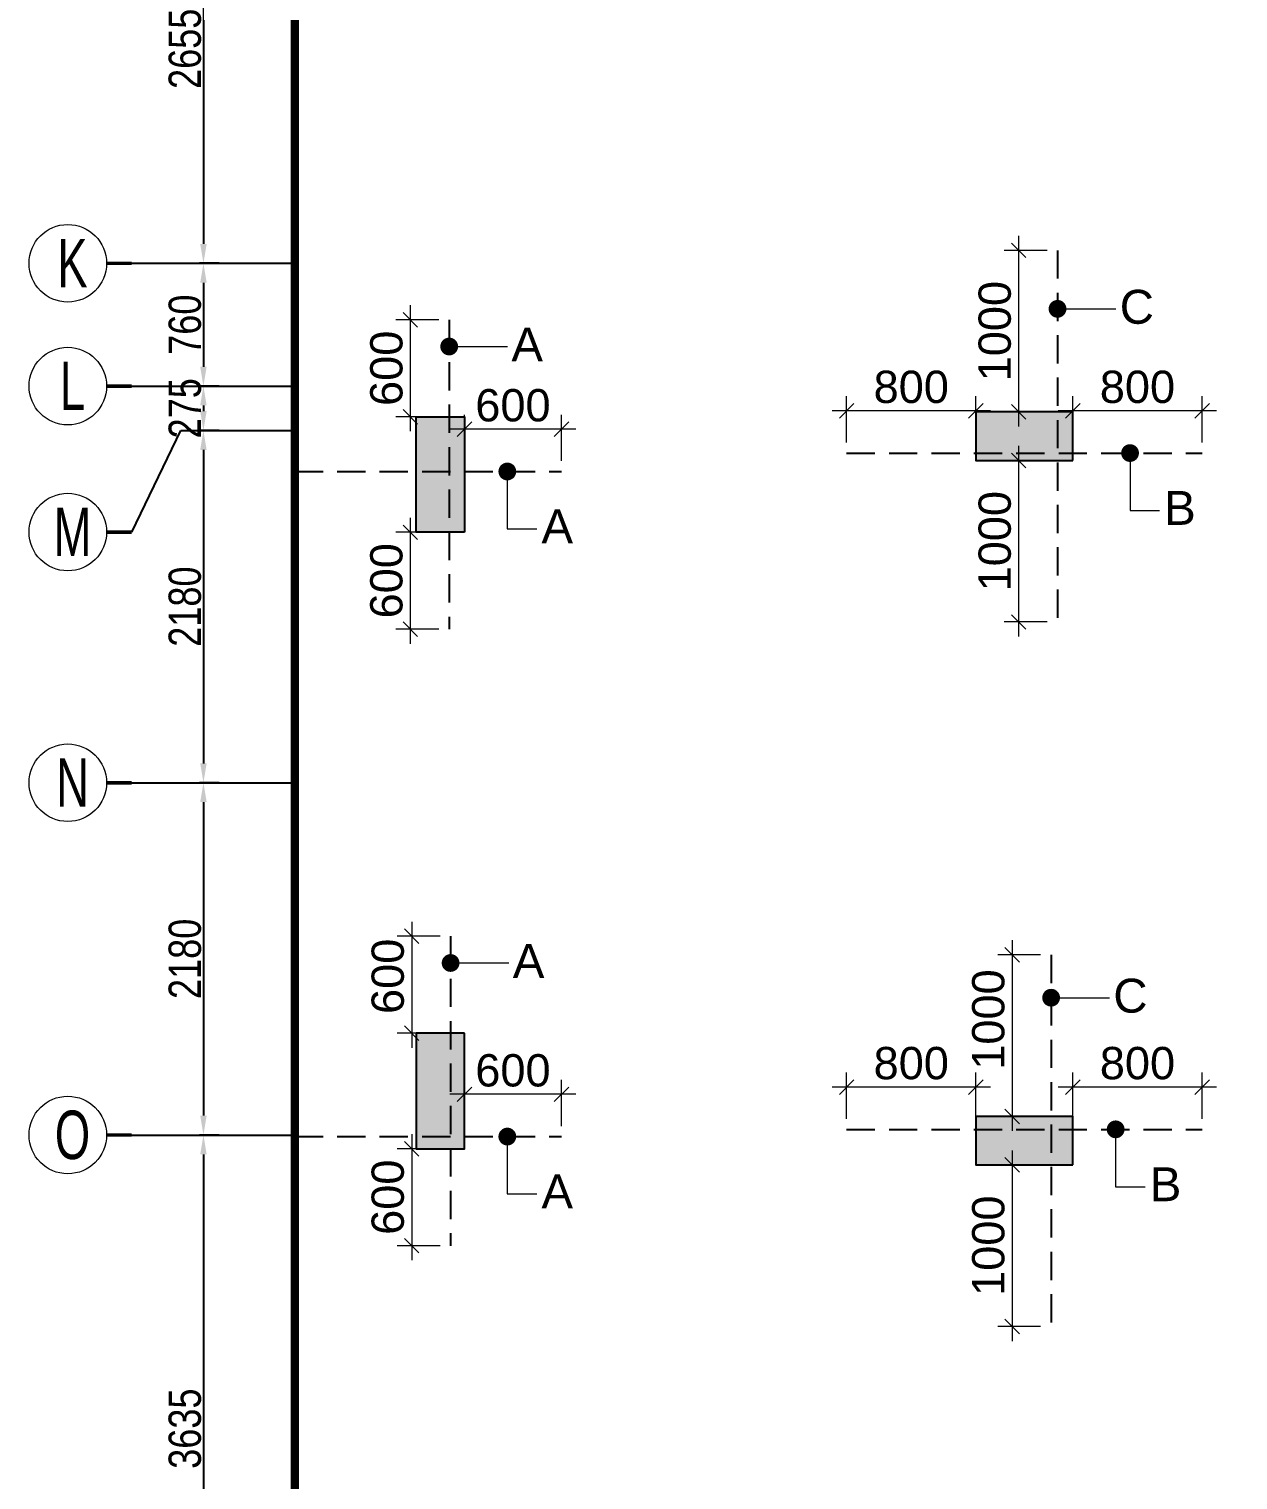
# Model space of a CAD drawing. Header units: millimetres. Extents: x 1123469 to 1752051, y -126924 to 196924.
# Drawn here: x 1461069 to 1468551, y 133489 to 142469 of the extents above; entities that cross this region are included whole.
import ezdxf
from ezdxf.enums import TextEntityAlignment as Align

# ---------------------------------------------------------------- set-up
doc = ezdxf.new("R2010")
doc.units = ezdxf.units.MM
doc.header["$LTSCALE"] = 500
doc.header["$MEASUREMENT"] = 0
doc.header["$PDMODE"] = 34
for name, pattern in [('CONTINOUS', [0]), ('HIDDEN', [0.375, 0.25, -0.125]), ('Site$0$CENTER2', [1.125, 0.75, -0.125, 0.125, -0.125])]:
    doc.linetypes.add(name, pattern=pattern)
doc.layers.get('Defpoints').update_dxf_attribs({"lineweight": 0})
for name, color, linetype, lineweight in [('ARWO', 1, 'Continuous', 18), ('CUT OUT', 1, 'Continuous', 13), ('FOOTING', 1, 'Continuous', 15), ('GRID NO.', 7, 'Continuous', 20), ('TOWER COL HATCH', 253, 'Continuous', 20)]:
    doc.layers.add(name, color=color, linetype=linetype, lineweight=lineweight)
for name, color, linetype in [('COL. DIM', 3, 'Continuous'), ('GRID', 7, 'Continuous'), ('GRID DIM', 7, 'Continuous'), ('reinf.', 4, 'Continuous'), ('TEXT 1', 1, 'Continuous'), ('TOWER AREA COLUMN.', 6, 'Continuous')]:
    doc.layers.add(name, color=color, linetype=linetype)
doc.styles.add('3mm', font='arial.ttf')
doc.styles.add('D50', font='arial.ttf', dxfattribs={"width": 0.8})
doc.dimstyles.new('INNER DIM', dxfattribs={"dimtxt": 200, "dimasz": 120, "dimexe": 25, "dimexo": 25, "dimgap": 12, "dimtad": 1, "dimdec": 0, "dimrnd": 5, "dimzin": 0, "dimdsep": 46, "dimtxsty": 'D50', "dimcen": 0.09, "dimdle": 25, "dimclrt": 6, "dimadec": 0, "dimazin": 0, "dimtfac": 1, "dimtdec": 0, "dimtofl": 0, "dimtmove": 1, "dimatfit": 3, "dimfxl": 75, "dimtolj": 1, "dimtzin": 0, "dimarcsym": 0})
doc.dimstyles.new('PARAMVEER', dxfattribs={"dimtxt": 200, "dimasz": 100, "dimexe": 0, "dimexo": 25, "dimgap": 10, "dimtad": 1, "dimdec": 0, "dimrnd": 5, "dimzin": 0, "dimdsep": 46, "dimtxsty": '3mm', "dimblk": 'OBLIQUE', "dimcen": 0.09, "dimdle": 75, "dimclrd": 1, "dimclre": 1, "dimclrt": 3, "dimadec": 0, "dimazin": 0, "dimtfac": 1, "dimtdec": 0, "dimtmove": 1, "dimatfit": 3, "dimfxl": 100, "dimtolj": 1, "dimtzin": 0, "dimlwd": 18, "dimlwe": 5, "dimarcsym": 0})
doc.dimstyles.new('PARAMVEER BEAM', dxfattribs={"dimtxt": 200, "dimasz": 100, "dimexe": 0, "dimexo": 0, "dimgap": 10, "dimtad": 1, "dimdec": 0, "dimzin": 0, "dimdsep": 46, "dimtxsty": '3mm', "dimblk": 'ARCHTICK', "dimcen": 0.09, "dimdle": 75, "dimclrd": 1, "dimclre": 1, "dimclrt": 3, "dimadec": 0, "dimazin": 0, "dimtfac": 1, "dimtdec": 0, "dimtmove": 1, "dimatfit": 3, "dimfxl": 100, "dimtolj": 1, "dimtzin": 0, "dimlwd": 18, "dimlwe": 5, "dimarcsym": 0})

# ---------------------------------------------------------------- blocks, each defined once
blk = doc.blocks.new('3tgra')
at = {"layer": 'TOWER COL HATCH'}
h = blk.add_hatch(color=253, dxfattribs=at)
h.dxf.hatch_style = 1
h.paths.add_polyline_path([(1369705.6, 76776.9), (1369705.6, 77076.9), (1369105.6, 77076.9), (1369105.6, 76776.9)])
h = blk.add_hatch(color=253, dxfattribs=at)
h.dxf.hatch_style = 1
h.paths.add_polyline_path([(1365940.6, 76331.9), (1365640.6, 76331.9), (1365640.6, 77046.9), (1365940.6, 77046.9)])
h = blk.add_hatch(color=253, dxfattribs=at)
h.dxf.hatch_style = 1
h.paths.add_polyline_path([(1365940.6, 73231.8), (1365640.6, 73231.8), (1365640.6, 72516.8), (1365940.6, 72516.8)])
h = blk.add_hatch(color=253, dxfattribs=at)
h.dxf.hatch_style = 1
h.paths.add_polyline_path([(1369705.6, 72416.8), (1369705.6, 72716.8), (1369105.6, 72716.8), (1369105.6, 72416.8)])
at = {"layer": 'TOWER AREA COLUMN.', "color": 4}
for points in [[(1369705.6, 76776.9), (1369705.6, 77076.9), (1369105.6, 77076.9), (1369105.6, 76776.9)], [(1365940.6, 76331.9), (1365640.6, 76331.9), (1365640.6, 77046.9), (1365940.6, 77046.9)], [(1365940.6, 73231.8), (1365640.6, 73231.8), (1365640.6, 72516.8), (1365940.6, 72516.8)], [(1369705.6, 72416.8), (1369705.6, 72716.8), (1369105.6, 72716.8), (1369105.6, 72416.8)]]:
    blk.add_lwpolyline(points, close=True, dxfattribs=at)
blk = doc.blocks.new('GRID MARK')
at = {"layer": 'GRID NO.', "const_width": 50}
blk.add_lwpolyline([(0, -541), (0, -891)], dxfattribs=at)
at = {"layer": 'GRID NO.'}
blk.add_circle((0, 0), 541, dxfattribs=at)
at = {"layer": 'GRID NO.', "style": 'D50', "width": 0.8}
blk.add_attdef('Y1', text='', height=500, dxfattribs=at).set_placement((-33, -267), align=Align.CENTER)
blk = doc.blocks.new('*D238')
at = {"layer": 'Defpoints', "color": 0, "linetype": 'Continuous', "transparency": 16777216}
for p in [(1462436.3, 143674.2), (1462148.6, 141019.2), (1462270.8, 141019.2)]:
    blk.add_point(p, dxfattribs=at)
at = {"layer": 'GRID DIM', "color": 0, "linetype": 'Continuous', "lineweight": -2, "transparency": 16777216}
for p, q in [((1462411.3, 143674.2), (1462123.6, 143674.2)), ((1462245.8, 141019.2), (1462123.6, 141019.2))]:
    blk.add_line(p, q, dxfattribs=at)
at = {"layer": 'GRID DIM', "linetype": 'Continuous', "lineweight": -2, "transparency": 16777216}
blk.add_line((1462148.6, 143554.2), (1462148.6, 141139.2), dxfattribs=at)
at = {"layer": 'GRID DIM', "linetype": 'Continuous', "transparency": 16777216}
for points in [[(1462128.6, 143554.2), (1462168.6, 143554.2), (1462148.6, 143674.2)], [(1462128.6, 141139.2), (1462168.6, 141139.2), (1462148.6, 141019.2)]]:
    blk.add_solid(points, dxfattribs=at)
at = {"layer": 'GRID DIM', "linetype": 'Continuous', "transparency": 16777216, "insert": (1462034.5, 142346.7), "char_height": 200, "attachment_point": 5, "rotation": 90, "style": 'D50'}
blk.add_mtext('\\A1;2655', dxfattribs=at)
blk = doc.blocks.new('*D239')
at = {"layer": 'Defpoints', "color": 0, "linetype": 'Continuous', "transparency": 16777216}
for p in [(1462270.8, 141019.2), (1462148.6, 140259.2), (1462270.8, 140259.2)]:
    blk.add_point(p, dxfattribs=at)
at = {"layer": 'GRID DIM', "color": 0, "linetype": 'Continuous', "lineweight": -2, "transparency": 16777216}
for p, q in [((1462245.8, 141019.2), (1462123.6, 141019.2)), ((1462245.8, 140259.2), (1462123.6, 140259.2))]:
    blk.add_line(p, q, dxfattribs=at)
at = {"layer": 'GRID DIM', "linetype": 'Continuous', "lineweight": -2, "transparency": 16777216}
blk.add_line((1462148.6, 140899.2), (1462148.6, 140379.2), dxfattribs=at)
at = {"layer": 'GRID DIM', "linetype": 'Continuous', "transparency": 16777216}
for points in [[(1462128.6, 140899.2), (1462168.6, 140899.2), (1462148.6, 141019.2)], [(1462128.6, 140379.2), (1462168.6, 140379.2), (1462148.6, 140259.2)]]:
    blk.add_solid(points, dxfattribs=at)
at = {"layer": 'GRID DIM', "linetype": 'Continuous', "transparency": 16777216, "insert": (1462034.5, 140639.2), "char_height": 200, "attachment_point": 5, "rotation": 90, "style": 'D50'}
blk.add_mtext('\\A1;760', dxfattribs=at)
blk = doc.blocks.new('*D240')
at = {"layer": 'Defpoints', "color": 0, "linetype": 'Continuous', "transparency": 16777216}
for p in [(1462270.8, 140259.2), (1462148.6, 139984.4), (1462270.8, 139984.4)]:
    blk.add_point(p, dxfattribs=at)
at = {"layer": 'GRID DIM', "color": 0, "linetype": 'Continuous', "lineweight": -2, "transparency": 16777216}
for p, q in [((1462245.8, 140259.2), (1462123.6, 140259.2)), ((1462245.8, 139984.4), (1462123.6, 139984.4))]:
    blk.add_line(p, q, dxfattribs=at)
at = {"layer": 'GRID DIM', "linetype": 'Continuous', "lineweight": -2, "transparency": 16777216}
blk.add_line((1462148.6, 140139.2), (1462148.6, 140104.4), dxfattribs=at)
at = {"layer": 'GRID DIM', "linetype": 'Continuous', "transparency": 16777216}
for points in [[(1462128.6, 140139.2), (1462168.6, 140139.2), (1462148.6, 140259.2)], [(1462128.6, 140104.4), (1462168.6, 140104.4), (1462148.6, 139984.4)]]:
    blk.add_solid(points, dxfattribs=at)
at = {"layer": 'GRID DIM', "linetype": 'Continuous', "transparency": 16777216, "insert": (1462034.5, 140121.8), "char_height": 200, "attachment_point": 5, "rotation": 90, "style": 'D50'}
blk.add_mtext('\\A1;275', dxfattribs=at)
blk = doc.blocks.new('*D241')
at = {"layer": 'Defpoints', "color": 0, "linetype": 'Continuous', "transparency": 16777216}
for p in [(1462270.8, 139984.4), (1462148.6, 137804.5), (1462270.8, 137804.5)]:
    blk.add_point(p, dxfattribs=at)
at = {"layer": 'GRID DIM', "color": 0, "linetype": 'Continuous', "lineweight": -2, "transparency": 16777216}
for p, q in [((1462245.8, 139984.4), (1462123.6, 139984.4)), ((1462245.8, 137804.5), (1462123.6, 137804.5))]:
    blk.add_line(p, q, dxfattribs=at)
at = {"layer": 'GRID DIM', "linetype": 'Continuous', "lineweight": -2, "transparency": 16777216}
blk.add_line((1462148.6, 139864.4), (1462148.6, 137924.5), dxfattribs=at)
at = {"layer": 'GRID DIM', "linetype": 'Continuous', "transparency": 16777216}
for points in [[(1462128.6, 139864.4), (1462168.6, 139864.4), (1462148.6, 139984.4)], [(1462128.6, 137924.5), (1462168.6, 137924.5), (1462148.6, 137804.5)]]:
    blk.add_solid(points, dxfattribs=at)
at = {"layer": 'GRID DIM', "linetype": 'Continuous', "transparency": 16777216, "insert": (1462034.5, 138894.4), "char_height": 200, "attachment_point": 5, "rotation": 90, "style": 'D50'}
blk.add_mtext('\\A1;2180', dxfattribs=at)
blk = doc.blocks.new('*D242')
at = {"layer": 'Defpoints', "color": 0, "linetype": 'Continuous', "transparency": 16777216}
for p in [(1462270.8, 137804.5), (1462148.6, 135624.3), (1462270.8, 135624.3)]:
    blk.add_point(p, dxfattribs=at)
at = {"layer": 'GRID DIM', "color": 0, "linetype": 'Continuous', "lineweight": -2, "transparency": 16777216}
for p, q in [((1462245.8, 137804.5), (1462123.6, 137804.5)), ((1462245.8, 135624.3), (1462123.6, 135624.3))]:
    blk.add_line(p, q, dxfattribs=at)
at = {"layer": 'GRID DIM', "linetype": 'Continuous', "lineweight": -2, "transparency": 16777216}
blk.add_line((1462148.6, 137684.5), (1462148.6, 135744.3), dxfattribs=at)
at = {"layer": 'GRID DIM', "linetype": 'Continuous', "transparency": 16777216}
for points in [[(1462128.6, 137684.5), (1462168.6, 137684.5), (1462148.6, 137804.5)], [(1462128.6, 135744.3), (1462168.6, 135744.3), (1462148.6, 135624.3)]]:
    blk.add_solid(points, dxfattribs=at)
at = {"layer": 'GRID DIM', "linetype": 'Continuous', "transparency": 16777216, "insert": (1462034.5, 136714.4), "char_height": 200, "attachment_point": 5, "rotation": 90, "style": 'D50'}
blk.add_mtext('\\A1;2180', dxfattribs=at)
blk = doc.blocks.new('*D243')
at = {"layer": 'Defpoints', "color": 0, "linetype": 'Continuous', "transparency": 16777216}
for p in [(1462270.8, 135624.3), (1462148.6, 131989.3), (1462270.8, 131989.3)]:
    blk.add_point(p, dxfattribs=at)
at = {"layer": 'GRID DIM', "color": 0, "linetype": 'Continuous', "lineweight": -2, "transparency": 16777216}
for p, q in [((1462245.8, 135624.3), (1462123.6, 135624.3)), ((1462245.8, 131989.3), (1462123.6, 131989.3))]:
    blk.add_line(p, q, dxfattribs=at)
at = {"layer": 'GRID DIM', "linetype": 'Continuous', "lineweight": -2, "transparency": 16777216}
blk.add_line((1462148.6, 135504.3), (1462148.6, 132109.3), dxfattribs=at)
at = {"layer": 'GRID DIM', "linetype": 'Continuous', "transparency": 16777216}
for points in [[(1462128.6, 135504.3), (1462168.6, 135504.3), (1462148.6, 135624.3)], [(1462128.6, 132109.3), (1462168.6, 132109.3), (1462148.6, 131989.3)]]:
    blk.add_solid(points, dxfattribs=at)
at = {"layer": 'GRID DIM', "linetype": 'Continuous', "transparency": 16777216, "insert": (1462034.5, 133806.8), "char_height": 200, "attachment_point": 5, "rotation": 90, "style": 'D50'}
blk.add_mtext('\\A1;3635', dxfattribs=at)
blk = doc.blocks.new('_Oblique')
at = {"color": 0, "linetype": 'ByBlock', "lineweight": -2}
blk.add_line((-0.5, -0.5), (0.5, 0.5), dxfattribs=at)
blk = doc.blocks.new('*D379')
at = {"layer": 'COL. DIM', "color": 1, "lineweight": 18, "ltscale": 10, "transparency": 16777216}
blk.add_line((1463429, 139444.4), (1463429, 138664.4), dxfattribs=at)
at = {"layer": 'COL. DIM', "color": 1, "linetype": 'CONTINOUS', "lineweight": 5, "ltscale": 10, "transparency": 16777216}
for p, q in [((1463604.6, 139354.4), (1463339, 139354.4)), ((1463604.6, 138754.4), (1463339, 138754.4))]:
    blk.add_line(p, q, dxfattribs=at)
at = {"layer": 'Defpoints', "color": 0, "ltscale": 10, "transparency": 16777216}
for p in [(1463669.6, 139354.4), (1463429, 138754.4), (1463669.6, 138754.4)]:
    blk.add_point(p, dxfattribs=at)
at = {"layer": 'COL. DIM', "color": 1, "lineweight": 18, "ltscale": 10, "transparency": 16777216, "xscale": 90, "yscale": 90, "zscale": 90}
for p, rotation in [((1463429, 139354.4), 90), ((1463429, 138754.4), 270)]:
    blk.add_blockref('_Oblique', p, dxfattribs=dict(at, rotation=rotation))
at = {"layer": 'COL. DIM', "color": 3, "ltscale": 10, "transparency": 16777216, "insert": (1463281.9, 139054.4), "char_height": 200, "attachment_point": 5, "rotation": 90, "style": '3mm'}
blk.add_mtext('\\A1;600', dxfattribs=at)
blk = doc.blocks.new('_ArchTick')
at = {"color": 0, "linetype": 'ByBlock', "const_width": 0.15}
blk.add_lwpolyline([(-0.5, -0.5), (0.5, 0.5)], dxfattribs=at)
blk = doc.blocks.new('*D380')
at = {"layer": 'COL. DIM', "color": 1, "linetype": 'CONTINOUS', "lineweight": 5, "ltscale": 10, "transparency": 16777216}
for p, q in [((1463764.2, 139795.7), (1463764.2, 140082.2)), ((1464364.2, 139795.7), (1464364.2, 140082.2))]:
    blk.add_line(p, q, dxfattribs=at)
at = {"layer": 'COL. DIM', "color": 1, "lineweight": 18, "ltscale": 10, "transparency": 16777216}
blk.add_line((1464454.2, 139992.2), (1463674.2, 139992.2), dxfattribs=at)
at = {"layer": 'Defpoints', "color": 0, "ltscale": 10, "transparency": 16777216}
for p in [(1463764.2, 139992.2), (1463764.2, 139730.7), (1464364.2, 139730.7)]:
    blk.add_point(p, dxfattribs=at)
at = {"layer": 'COL. DIM', "color": 1, "lineweight": 18, "ltscale": 10, "transparency": 16777216, "xscale": 90, "yscale": 90, "zscale": 90, "rotation": 180}
blk.add_blockref('_Oblique', (1463764.2, 139992.2), dxfattribs=at)
at = {"layer": 'COL. DIM', "color": 1, "lineweight": 18, "ltscale": 10, "transparency": 16777216, "xscale": 90, "yscale": 90, "zscale": 90}
blk.add_blockref('_Oblique', (1464364.2, 139992.2), dxfattribs=at)
at = {"layer": 'COL. DIM', "color": 3, "ltscale": 10, "transparency": 16777216, "insert": (1464064.2, 140139.4), "char_height": 200, "attachment_point": 5, "style": '3mm'}
blk.add_mtext('\\A1;600', dxfattribs=at)
blk = doc.blocks.new('*D381')
at = {"layer": 'COL. DIM', "color": 1, "lineweight": 18, "ltscale": 10, "transparency": 16777216}
blk.add_line((1463429, 140759.4), (1463429, 139979.4), dxfattribs=at)
at = {"layer": 'COL. DIM', "color": 1, "linetype": 'CONTINOUS', "lineweight": 5, "ltscale": 10, "transparency": 16777216}
for p, q in [((1463604.6, 140669.4), (1463339, 140669.4)), ((1463604.6, 140069.4), (1463339, 140069.4))]:
    blk.add_line(p, q, dxfattribs=at)
at = {"layer": 'Defpoints', "color": 0, "ltscale": 10, "transparency": 16777216}
for p in [(1463669.6, 140669.4), (1463429, 140069.4), (1463669.6, 140069.4)]:
    blk.add_point(p, dxfattribs=at)
at = {"layer": 'COL. DIM', "color": 1, "lineweight": 18, "ltscale": 10, "transparency": 16777216, "xscale": 90, "yscale": 90, "zscale": 90}
for p, rotation in [((1463429, 140669.4), 90), ((1463429, 140069.4), 270)]:
    blk.add_blockref('_Oblique', p, dxfattribs=dict(at, rotation=rotation))
at = {"layer": 'COL. DIM', "color": 3, "ltscale": 10, "transparency": 16777216, "insert": (1463281.9, 140369.4), "char_height": 200, "attachment_point": 5, "rotation": 90, "style": '3mm'}
blk.add_mtext('\\A1;600', dxfattribs=at)
blk = doc.blocks.new('*D383')
at = {"layer": 'COL. DIM', "color": 1, "lineweight": 18, "ltscale": 10, "transparency": 16777216}
blk.add_line((1467194, 139889.4), (1467194, 138709.4), dxfattribs=at)
at = {"layer": 'COL. DIM', "color": 1, "linetype": 'CONTINOUS', "lineweight": 5, "ltscale": 10, "transparency": 16777216}
for p, q in [((1467369.6, 139799.4), (1467104, 139799.4)), ((1467369.6, 138799.4), (1467104, 138799.4))]:
    blk.add_line(p, q, dxfattribs=at)
at = {"layer": 'Defpoints', "color": 0, "ltscale": 10, "transparency": 16777216}
for p in [(1467434.6, 139799.4), (1467194, 138799.4), (1467434.6, 138799.4)]:
    blk.add_point(p, dxfattribs=at)
at = {"layer": 'COL. DIM', "color": 1, "lineweight": 18, "ltscale": 10, "transparency": 16777216, "xscale": 90, "yscale": 90, "zscale": 90}
for p, rotation in [((1467194, 139799.4), 90), ((1467194, 138799.4), 270)]:
    blk.add_blockref('_Oblique', p, dxfattribs=dict(at, rotation=rotation))
at = {"layer": 'COL. DIM', "color": 3, "ltscale": 10, "transparency": 16777216, "insert": (1467046.9, 139299.4), "char_height": 200, "attachment_point": 5, "rotation": 90, "style": '3mm'}
blk.add_mtext('\\A1;1000', dxfattribs=at)
blk = doc.blocks.new('*D384')
at = {"layer": 'COL. DIM', "color": 1, "linetype": 'CONTINOUS', "lineweight": 5, "ltscale": 10, "transparency": 16777216}
for p, q in [((1467529.3, 139909.8), (1467529.3, 140196.3)), ((1468329.3, 139909.8), (1468329.3, 140196.3))]:
    blk.add_line(p, q, dxfattribs=at)
at = {"layer": 'COL. DIM', "color": 1, "lineweight": 18, "ltscale": 10, "transparency": 16777216}
blk.add_line((1468419.3, 140106.3), (1467439.3, 140106.3), dxfattribs=at)
at = {"layer": 'Defpoints', "color": 0, "ltscale": 10, "transparency": 16777216}
for p in [(1467529.3, 140106.3), (1467529.3, 139844.8), (1468329.3, 139844.8)]:
    blk.add_point(p, dxfattribs=at)
at = {"layer": 'COL. DIM', "color": 1, "lineweight": 18, "ltscale": 10, "transparency": 16777216, "xscale": 90, "yscale": 90, "zscale": 90, "rotation": 180}
blk.add_blockref('_Oblique', (1467529.3, 140106.3), dxfattribs=at)
at = {"layer": 'COL. DIM', "color": 1, "lineweight": 18, "ltscale": 10, "transparency": 16777216, "xscale": 90, "yscale": 90, "zscale": 90}
blk.add_blockref('_Oblique', (1468329.3, 140106.3), dxfattribs=at)
at = {"layer": 'COL. DIM', "color": 3, "ltscale": 10, "transparency": 16777216, "insert": (1467929.3, 140253.4), "char_height": 200, "attachment_point": 5, "style": '3mm'}
blk.add_mtext('\\A1;800', dxfattribs=at)
blk = doc.blocks.new('*D382')
at = {"layer": 'COL. DIM', "color": 1, "lineweight": 18, "ltscale": 10, "transparency": 16777216}
blk.add_line((1467194, 141189.4), (1467194, 140009.4), dxfattribs=at)
at = {"layer": 'COL. DIM', "color": 1, "linetype": 'CONTINOUS', "lineweight": 5, "ltscale": 10, "transparency": 16777216}
for p, q in [((1467369.6, 141099.4), (1467104, 141099.4)), ((1467369.6, 140099.4), (1467104, 140099.4))]:
    blk.add_line(p, q, dxfattribs=at)
at = {"layer": 'Defpoints', "color": 0, "ltscale": 10, "transparency": 16777216}
for p in [(1467434.6, 141099.4), (1467194, 140099.4), (1467434.6, 140099.4)]:
    blk.add_point(p, dxfattribs=at)
at = {"layer": 'COL. DIM', "color": 1, "lineweight": 18, "ltscale": 10, "transparency": 16777216, "xscale": 90, "yscale": 90, "zscale": 90}
for p, rotation in [((1467194, 141099.4), 90), ((1467194, 140099.4), 270)]:
    blk.add_blockref('_Oblique', p, dxfattribs=dict(at, rotation=rotation))
at = {"layer": 'COL. DIM', "color": 3, "ltscale": 10, "transparency": 16777216, "insert": (1467046.9, 140599.4), "char_height": 200, "attachment_point": 5, "rotation": 90, "style": '3mm'}
blk.add_mtext('\\A1;1000', dxfattribs=at)
blk = doc.blocks.new('*D388')
at = {"layer": 'COL. DIM', "color": 1, "linetype": 'CONTINOUS', "lineweight": 5, "ltscale": 10, "transparency": 16777216}
for p, q in [((1466129.3, 139909.8), (1466129.3, 140196.3)), ((1466929.3, 139909.8), (1466929.3, 140196.3))]:
    blk.add_line(p, q, dxfattribs=at)
at = {"layer": 'COL. DIM', "color": 1, "lineweight": 18, "ltscale": 10, "transparency": 16777216}
blk.add_line((1467019.3, 140106.3), (1466039.3, 140106.3), dxfattribs=at)
at = {"layer": 'Defpoints', "color": 0, "ltscale": 10, "transparency": 16777216}
for p in [(1466129.3, 140106.3), (1466129.3, 139844.8), (1466929.3, 139844.8)]:
    blk.add_point(p, dxfattribs=at)
at = {"layer": 'COL. DIM', "color": 1, "lineweight": 18, "ltscale": 10, "transparency": 16777216, "xscale": 90, "yscale": 90, "zscale": 90, "rotation": 180}
blk.add_blockref('_Oblique', (1466129.3, 140106.3), dxfattribs=at)
at = {"layer": 'COL. DIM', "color": 1, "lineweight": 18, "ltscale": 10, "transparency": 16777216, "xscale": 90, "yscale": 90, "zscale": 90}
blk.add_blockref('_Oblique', (1466929.3, 140106.3), dxfattribs=at)
at = {"layer": 'COL. DIM', "color": 3, "ltscale": 10, "transparency": 16777216, "insert": (1466529.3, 140253.4), "char_height": 200, "attachment_point": 5, "style": '3mm'}
blk.add_mtext('\\A1;800', dxfattribs=at)
blk = doc.blocks.new('*D410')
at = {"layer": 'COL. DIM', "color": 1, "lineweight": 18, "ltscale": 10, "transparency": 16777216}
blk.add_line((1463437.6, 135629.3), (1463437.6, 134849.3), dxfattribs=at)
at = {"layer": 'COL. DIM', "color": 1, "linetype": 'CONTINOUS', "lineweight": 5, "ltscale": 10, "transparency": 16777216}
for p, q in [((1463613.3, 135539.3), (1463347.6, 135539.3)), ((1463613.3, 134939.3), (1463347.6, 134939.3))]:
    blk.add_line(p, q, dxfattribs=at)
at = {"layer": 'Defpoints', "color": 0, "ltscale": 10, "transparency": 16777216}
for p in [(1463678.3, 135539.3), (1463437.6, 134939.3), (1463678.3, 134939.3)]:
    blk.add_point(p, dxfattribs=at)
at = {"layer": 'COL. DIM', "color": 1, "lineweight": 18, "ltscale": 10, "transparency": 16777216, "xscale": 90, "yscale": 90, "zscale": 90}
for p, rotation in [((1463437.6, 135539.3), 90), ((1463437.6, 134939.3), 270)]:
    blk.add_blockref('_Oblique', p, dxfattribs=dict(at, rotation=rotation))
at = {"layer": 'COL. DIM', "color": 3, "ltscale": 10, "transparency": 16777216, "insert": (1463290.5, 135239.3), "char_height": 200, "attachment_point": 5, "rotation": 90, "style": '3mm'}
blk.add_mtext('\\A1;600', dxfattribs=at)
blk = doc.blocks.new('*D411')
at = {"layer": 'COL. DIM', "color": 1, "linetype": 'CONTINOUS', "lineweight": 5, "ltscale": 10, "transparency": 16777216}
for p, q in [((1463764.2, 135679.6), (1463764.2, 135966.1)), ((1464364.2, 135679.6), (1464364.2, 135966.1))]:
    blk.add_line(p, q, dxfattribs=at)
at = {"layer": 'COL. DIM', "color": 1, "lineweight": 18, "ltscale": 10, "transparency": 16777216}
blk.add_line((1464454.2, 135876.1), (1463674.2, 135876.1), dxfattribs=at)
at = {"layer": 'Defpoints', "color": 0, "ltscale": 10, "transparency": 16777216}
for p in [(1463764.2, 135876.1), (1463764.2, 135614.6), (1464364.2, 135614.6)]:
    blk.add_point(p, dxfattribs=at)
at = {"layer": 'COL. DIM', "color": 1, "lineweight": 18, "ltscale": 10, "transparency": 16777216, "xscale": 90, "yscale": 90, "zscale": 90, "rotation": 180}
blk.add_blockref('_Oblique', (1463764.2, 135876.1), dxfattribs=at)
at = {"layer": 'COL. DIM', "color": 1, "lineweight": 18, "ltscale": 10, "transparency": 16777216, "xscale": 90, "yscale": 90, "zscale": 90}
blk.add_blockref('_Oblique', (1464364.2, 135876.1), dxfattribs=at)
at = {"layer": 'COL. DIM', "color": 3, "ltscale": 10, "transparency": 16777216, "insert": (1464064.2, 136023.2), "char_height": 200, "attachment_point": 5, "style": '3mm'}
blk.add_mtext('\\A1;600', dxfattribs=at)
blk = doc.blocks.new('*D409')
at = {"layer": 'COL. DIM', "color": 1, "lineweight": 18, "ltscale": 10, "transparency": 16777216}
blk.add_line((1463437.6, 136944.3), (1463437.6, 136164.3), dxfattribs=at)
at = {"layer": 'COL. DIM', "color": 1, "linetype": 'CONTINOUS', "lineweight": 5, "ltscale": 10, "transparency": 16777216}
for p, q in [((1463613.3, 136854.3), (1463347.6, 136854.3)), ((1463613.3, 136254.3), (1463347.6, 136254.3))]:
    blk.add_line(p, q, dxfattribs=at)
at = {"layer": 'Defpoints', "color": 0, "ltscale": 10, "transparency": 16777216}
for p in [(1463678.3, 136854.3), (1463437.6, 136254.3), (1463678.3, 136254.3)]:
    blk.add_point(p, dxfattribs=at)
at = {"layer": 'COL. DIM', "color": 1, "lineweight": 18, "ltscale": 10, "transparency": 16777216, "xscale": 90, "yscale": 90, "zscale": 90}
for p, rotation in [((1463437.6, 136854.3), 90), ((1463437.6, 136254.3), 270)]:
    blk.add_blockref('_Oblique', p, dxfattribs=dict(at, rotation=rotation))
at = {"layer": 'COL. DIM', "color": 3, "ltscale": 10, "transparency": 16777216, "insert": (1463290.5, 136606.2), "char_height": 200, "attachment_point": 5, "rotation": 90, "style": '3mm'}
blk.add_mtext('\\A1;600', dxfattribs=at)
blk = doc.blocks.new('*D412')
at = {"layer": 'COL. DIM', "color": 1, "lineweight": 18, "ltscale": 10, "transparency": 16777216}
blk.add_line((1467154.4, 135529.3), (1467154.4, 134349.3), dxfattribs=at)
at = {"layer": 'COL. DIM', "color": 1, "linetype": 'CONTINOUS', "lineweight": 5, "ltscale": 10, "transparency": 16777216}
for p, q in [((1467330, 135439.3), (1467064.4, 135439.3)), ((1467330, 134439.3), (1467064.4, 134439.3))]:
    blk.add_line(p, q, dxfattribs=at)
at = {"layer": 'Defpoints', "color": 0, "ltscale": 10, "transparency": 16777216}
for p in [(1467395, 135439.3), (1467154.4, 134439.3), (1467395, 134439.3)]:
    blk.add_point(p, dxfattribs=at)
at = {"layer": 'COL. DIM', "color": 1, "lineweight": 18, "ltscale": 10, "transparency": 16777216, "xscale": 90, "yscale": 90, "zscale": 90}
for p, rotation in [((1467154.4, 135439.3), 90), ((1467154.4, 134439.3), 270)]:
    blk.add_blockref('_Oblique', p, dxfattribs=dict(at, rotation=rotation))
at = {"layer": 'COL. DIM', "color": 3, "ltscale": 10, "transparency": 16777216, "insert": (1467007.2, 134939.3), "char_height": 200, "attachment_point": 5, "rotation": 90, "style": '3mm'}
blk.add_mtext('\\A1;1000', dxfattribs=at)
blk = doc.blocks.new('*D413')
at = {"layer": 'COL. DIM', "color": 1, "linetype": 'CONTINOUS', "lineweight": 5, "ltscale": 10, "transparency": 16777216}
for p, q in [((1467529.3, 135724.3), (1467529.3, 136010.8)), ((1468329.3, 135724.3), (1468329.3, 136010.8))]:
    blk.add_line(p, q, dxfattribs=at)
at = {"layer": 'COL. DIM', "color": 1, "lineweight": 18, "ltscale": 10, "transparency": 16777216}
blk.add_line((1468419.3, 135920.8), (1467439.3, 135920.8), dxfattribs=at)
at = {"layer": 'Defpoints', "color": 0, "ltscale": 10, "transparency": 16777216}
for p in [(1467529.3, 135920.8), (1467529.3, 135659.3), (1468329.3, 135659.3)]:
    blk.add_point(p, dxfattribs=at)
at = {"layer": 'COL. DIM', "color": 1, "lineweight": 18, "ltscale": 10, "transparency": 16777216, "xscale": 90, "yscale": 90, "zscale": 90, "rotation": 180}
blk.add_blockref('_Oblique', (1467529.3, 135920.8), dxfattribs=at)
at = {"layer": 'COL. DIM', "color": 1, "lineweight": 18, "ltscale": 10, "transparency": 16777216, "xscale": 90, "yscale": 90, "zscale": 90}
blk.add_blockref('_Oblique', (1468329.3, 135920.8), dxfattribs=at)
at = {"layer": 'COL. DIM', "color": 3, "ltscale": 10, "transparency": 16777216, "insert": (1467929.3, 136067.9), "char_height": 200, "attachment_point": 5, "style": '3mm'}
blk.add_mtext('\\A1;800', dxfattribs=at)
blk = doc.blocks.new('*D414')
at = {"layer": 'COL. DIM', "color": 1, "lineweight": 18, "ltscale": 10, "transparency": 16777216}
blk.add_line((1467154.4, 136829.3), (1467154.4, 135649.3), dxfattribs=at)
at = {"layer": 'COL. DIM', "color": 1, "linetype": 'CONTINOUS', "lineweight": 5, "ltscale": 10, "transparency": 16777216}
for p, q in [((1467330, 136739.3), (1467064.4, 136739.3)), ((1467330, 135739.3), (1467064.4, 135739.3))]:
    blk.add_line(p, q, dxfattribs=at)
at = {"layer": 'Defpoints', "color": 0, "ltscale": 10, "transparency": 16777216}
for p in [(1467395, 136739.3), (1467154.4, 135739.3), (1467395, 135739.3)]:
    blk.add_point(p, dxfattribs=at)
at = {"layer": 'COL. DIM', "color": 1, "lineweight": 18, "ltscale": 10, "transparency": 16777216, "xscale": 90, "yscale": 90, "zscale": 90}
for p, rotation in [((1467154.4, 136739.3), 90), ((1467154.4, 135739.3), 270)]:
    blk.add_blockref('_Oblique', p, dxfattribs=dict(at, rotation=rotation))
at = {"layer": 'COL. DIM', "color": 3, "ltscale": 10, "transparency": 16777216, "insert": (1467007.2, 136339), "char_height": 200, "attachment_point": 5, "rotation": 90, "style": '3mm'}
blk.add_mtext('\\A1;1000', dxfattribs=at)
blk = doc.blocks.new('*D415')
at = {"layer": 'COL. DIM', "color": 1, "linetype": 'CONTINOUS', "lineweight": 5, "ltscale": 10, "transparency": 16777216}
for p, q in [((1466129.3, 135724.3), (1466129.3, 136010.8)), ((1466929.3, 135724.3), (1466929.3, 136010.8))]:
    blk.add_line(p, q, dxfattribs=at)
at = {"layer": 'COL. DIM', "color": 1, "lineweight": 18, "ltscale": 10, "transparency": 16777216}
blk.add_line((1467019.3, 135920.8), (1466039.3, 135920.8), dxfattribs=at)
at = {"layer": 'Defpoints', "color": 0, "ltscale": 10, "transparency": 16777216}
for p in [(1466129.3, 135920.8), (1466129.3, 135659.3), (1466929.3, 135659.3)]:
    blk.add_point(p, dxfattribs=at)
at = {"layer": 'COL. DIM', "color": 1, "lineweight": 18, "ltscale": 10, "transparency": 16777216, "xscale": 90, "yscale": 90, "zscale": 90, "rotation": 180}
blk.add_blockref('_Oblique', (1466129.3, 135920.8), dxfattribs=at)
at = {"layer": 'COL. DIM', "color": 1, "lineweight": 18, "ltscale": 10, "transparency": 16777216, "xscale": 90, "yscale": 90, "zscale": 90}
blk.add_blockref('_Oblique', (1466929.3, 135920.8), dxfattribs=at)
at = {"layer": 'COL. DIM', "color": 3, "ltscale": 10, "transparency": 16777216, "insert": (1466529.3, 136067.9), "char_height": 200, "attachment_point": 5, "style": '3mm'}
blk.add_mtext('\\A1;800', dxfattribs=at)

msp = doc.modelspace()

# ---------------------------------------------------------------- linework, layer by layer
at = {"layer": 'FOOTING', "color": 3, "ltscale": 10, "const_width": 50}
msp.add_lwpolyline([(1514784.2, 139394.2), (1488604.2, 139394.2), (1488604.2, 126979.3), (1480049.2, 126979.3), (1480049.2, 126464.3), (1471269.2, 126464.3), (1471269.2, 126979.3), (1462714.2, 126979.3), (1462714.2, 148629.4), (1473804.2, 148629.4), (1473804.2, 158914.1), (1482679.2, 158914.1), (1482679.2, 157414.1), (1486629.2, 157414.1), (1486629.2, 156599.2), (1488324.2, 156599.2), (1488324.2, 155194.2), (1515064.2, 155194.2)], dxfattribs=at)
at = {"layer": 'GRID', "color": 16, "linetype": 'Site$0$CENTER2', "ltscale": 3}
for points in [[(1461704.5, 141019.2), (1462714.2, 141019.2)], [(1461704.5, 140259.2), (1462714.2, 140259.2)], [(1461704.5, 139355.9), (1462008.8, 139984.4), (1462714.2, 139984.4)], [(1461704.5, 137804.5), (1462714.2, 137804.5)], [(1461704.5, 135624.3), (1462714.2, 135624.3)]]:
    msp.add_lwpolyline(points, dxfattribs=at)
at = {"layer": 'reinf.', "color": 4, "linetype": 'HIDDEN', "ltscale": 1.4}
for p, q in [((1467434.6, 141099.4), (1467434.6, 138799.4)), ((1463669.6, 140669.4), (1463669.6, 138754.4)), ((1466129.3, 139844.8), (1468329.3, 139844.8)), ((1462714.2, 139730.7), (1464364.2, 139730.7)), ((1463678.3, 136854.3), (1463678.3, 134939.3)), ((1467395, 136739.3), (1467395, 134439.3)), ((1462714.2, 135614.6), (1464364.2, 135614.6)), ((1466129.3, 135659.3), (1468329.3, 135659.3))]:
    msp.add_line(p, q, dxfattribs=at)

# ---------------------------------------------------------------- block references
at = {"layer": 'CUT OUT', "color": 4}
msp.add_blockref('3tgra', (97823.6, 63022.5), dxfattribs=at)
at = {"layer": 'GRID NO.'}
ref = msp.add_blockref('GRID MARK', (1461309.2, 141019.2), dxfattribs=dict(at, xscale=0.443520000003279, yscale=0.443520000003279, zscale=0.443520000003279, rotation=90))
ref.add_attrib('Y1', 'K', dxfattribs={"height": 300, "style": 'D50', "width": 0.669886}).set_placement((1461338.2, 141020.3), align=Align.MIDDLE_CENTER)
ref = msp.add_blockref('GRID MARK', (1461309.2, 140259.2), dxfattribs=dict(at, xscale=0.443520000003279, yscale=0.443520000003279, zscale=0.443520000003279, rotation=90))
ref.add_attrib('Y1', 'L', dxfattribs={"height": 300, "style": 'D50', "width": 0.669886}).set_placement((1461338.2, 140260.3), align=Align.MIDDLE_CENTER)
ref = msp.add_blockref('GRID MARK', (1461309.2, 139355.9), dxfattribs=dict(at, xscale=0.443520000003279, yscale=0.443520000003279, zscale=0.443520000003279, rotation=90))
ref.add_attrib('Y1', 'M', dxfattribs={"height": 300, "style": 'D50', "width": 0.669886}).set_placement((1461338.2, 139356.9), align=Align.MIDDLE_CENTER)
ref = msp.add_blockref('GRID MARK', (1461309.2, 137804.5), dxfattribs=dict(at, xscale=0.443520000003279, yscale=0.443520000003279, zscale=0.443520000003279, rotation=90))
ref.add_attrib('Y1', 'N', dxfattribs={"height": 300, "style": 'D50', "width": 0.669886}).set_placement((1461338.2, 137805.5), align=Align.MIDDLE_CENTER)
ref = msp.add_blockref('GRID MARK', (1461309.2, 135624.3), dxfattribs=dict(at, xscale=0.443520000003279, yscale=0.443520000003279, zscale=0.443520000003279, rotation=90))
ref.add_attrib('Y1', 'O', dxfattribs={"height": 300, "style": 'D50', "width": 0.669886}).set_placement((1461338.2, 135625.3), align=Align.MIDDLE_CENTER)

# ---------------------------------------------------------------- texts
at = {"layer": 'TEXT 1', "color": 2, "linetype": 'ByBlock', "style": '3mm'}
for s, p in [('C', (1467819.5, 140645, -0.1)), ('A', (1464054.5, 140411.8, -0.1)), ('B', (1468094.7, 139400.2, -0.1)), ('A', (1464240.6, 139286.1, -0.1)), ('A', (1464063.2, 136596.7, -0.1)), ('C', (1467779.9, 136381.7, -0.1)), ('B', (1468005.6, 135214.6, -0.1)), ('A', (1464240.6, 135170, -0.1))]:
    msp.add_text(s, height=210, dxfattribs=at).set_placement(p)

# ---------------------------------------------------------------- dimensions: what is measured, and where the dimension line sits
at = {"layer": 'COL. DIM', "color": 6, "ltscale": 10}
for base, p1, p2, angle, picture, middle in [((1467194, 140099.4), (1467434.6, 141099.4), (1467434.6, 140099.4), 90, '*D382', (1467046.9, 140599.4)), ((1463429, 140069.4), (1463669.6, 140669.4), (1463669.6, 140069.4), 90, '*D381', (1463281.9, 140369.4)), ((1466129.3, 140106.3), (1466929.3, 139844.8), (1466129.3, 139844.8), 180, '*D388', (1466529.3, 140253.4)), ((1467529.3, 140106.3), (1468329.3, 139844.8), (1467529.3, 139844.8), 180, '*D384', (1467929.3, 140253.4)), ((1463764.2, 139992.2), (1464364.2, 139730.7), (1463764.2, 139730.7), 180, '*D380', (1464064.2, 140139.4)), ((1467194, 138799.4), (1467434.6, 139799.4), (1467434.6, 138799.4), 90, '*D383', (1467046.9, 139299.4)), ((1463429, 138754.4), (1463669.6, 139354.4), (1463669.6, 138754.4), 90, '*D379', (1463281.9, 139054.4)), ((1463764.2, 135876.1), (1464364.2, 135614.6), (1463764.2, 135614.6), 180, '*D411', (1464064.2, 136023.2)), ((1466129.3, 135920.8), (1466929.3, 135659.3), (1466129.3, 135659.3), 180, '*D415', (1466529.3, 136067.9)), ((1467529.3, 135920.8), (1468329.3, 135659.3), (1467529.3, 135659.3), 180, '*D413', (1467929.3, 136067.9)), ((1463437.6, 134939.3), (1463678.3, 135539.3), (1463678.3, 134939.3), 90, '*D410', (1463290.5, 135239.3)), ((1467154.4, 134439.3), (1467395, 135439.3), (1467395, 134439.3), 90, '*D412', (1467007.2, 134939.3))]:
    dim = msp.add_linear_dim(base=base, p1=p1, p2=p2, angle=angle, dimstyle='PARAMVEER', override={"dimasz": 90, "dimexe": 90, "dimexo": 65, "dimgap": 45, "dimpost": '\\X', "dimdle": 90, "dimfxl": 0.18, "dimarcsym": 1}, dxfattribs=at)
    dim.commit()
    dim.dimension.update_dxf_attribs({"geometry": picture, "text_midpoint": middle})
for base, p1, p2, picture, middle in [((1463437.6, 136254.3), (1463678.3, 136854.3), (1463678.3, 136254.3), '*D409', (1463437.6, 136606.2)), ((1467154.4, 135739.3), (1467395, 136739.3), (1467395, 135739.3), '*D414', (1467154.4, 136339))]:
    dim = msp.add_linear_dim(base=base, p1=p1, p2=p2, angle=90, dimstyle='PARAMVEER', override={"dimasz": 90, "dimexe": 90, "dimexo": 65, "dimgap": 45, "dimpost": '\\X', "dimdle": 90, "dimfxl": 0.18, "dimarcsym": 1}, dxfattribs=at)
    dim.commit()
    dim.dimension.update_dxf_attribs({"geometry": picture, "text_midpoint": middle, "dimtype": 160})
at = {"layer": 'GRID DIM', "color": 0, "linetype": 'Continuous'}
for base, p1, p2, picture, middle in [((1462148.6, 141019.2), (1462436.3, 143674.2), (1462270.8, 141019.2), '*D238', (1462034.5, 142346.7)), ((1462148.6, 140259.2), (1462270.8, 141019.2), (1462270.8, 140259.2), '*D239', (1462034.5, 140639.2)), ((1462148.6, 137804.5), (1462270.8, 139984.4), (1462270.8, 137804.5), '*D241', (1462034.5, 138894.4)), ((1462148.6, 135624.3), (1462270.8, 137804.5), (1462270.8, 135624.3), '*D242', (1462034.5, 136714.4)), ((1462148.6, 131989.3), (1462270.8, 135624.3), (1462270.8, 131989.3), '*D243', (1462034.5, 133806.8))]:
    dim = msp.add_linear_dim(base=base, p1=p1, p2=p2, angle=90, dimstyle='INNER DIM', override={"dimclrd": 256, "dimclrt": 256}, dxfattribs=at)
    dim.commit()
    dim.dimension.update_dxf_attribs({"geometry": picture, "text_midpoint": middle})
dim = msp.add_linear_dim(base=(1462148.6, 139984.4), p1=(1462270.8, 140259.2), p2=(1462270.8, 139984.4), angle=90, dimstyle='INNER DIM', override={"dimclrd": 256, "dimclrt": 256}, dxfattribs=at)
dim.commit()
dim.dimension.update_dxf_attribs({"geometry": '*D240', "text_midpoint": (1462148.6, 140121.8), "dimtype": 160})

# ---------------------------------------------------------------- leaders
at = {"layer": 'ARWO', "color": 1}
for points in [[(1467434.6, 140737.3), (1467795.1, 140737.3)], [(1463669.6, 140504.2), (1464030.1, 140504.2)], [(1467883.5, 139844.8), (1467883.5, 139490), (1468065.9, 139490)], [(1464029.4, 139730.7), (1464029.4, 139376), (1464211.8, 139376)], [(1463678.3, 136689), (1464038.7, 136689)], [(1467395, 136474), (1467755.5, 136474)], [(1467794.4, 135659.3), (1467794.4, 135304.5), (1467976.8, 135304.5)], [(1464029.4, 135614.6), (1464029.4, 135259.8), (1464211.8, 135259.8)]]:
    msp.add_leader(points, dimstyle='PARAMVEER BEAM', override={"dimasz": 110, "dimtad": 0, "dimldrblk": 'Dot', "dimfxl": 0, "dimarcsym": 1}, dxfattribs=at)

doc.saveas('drawing.dxf')
